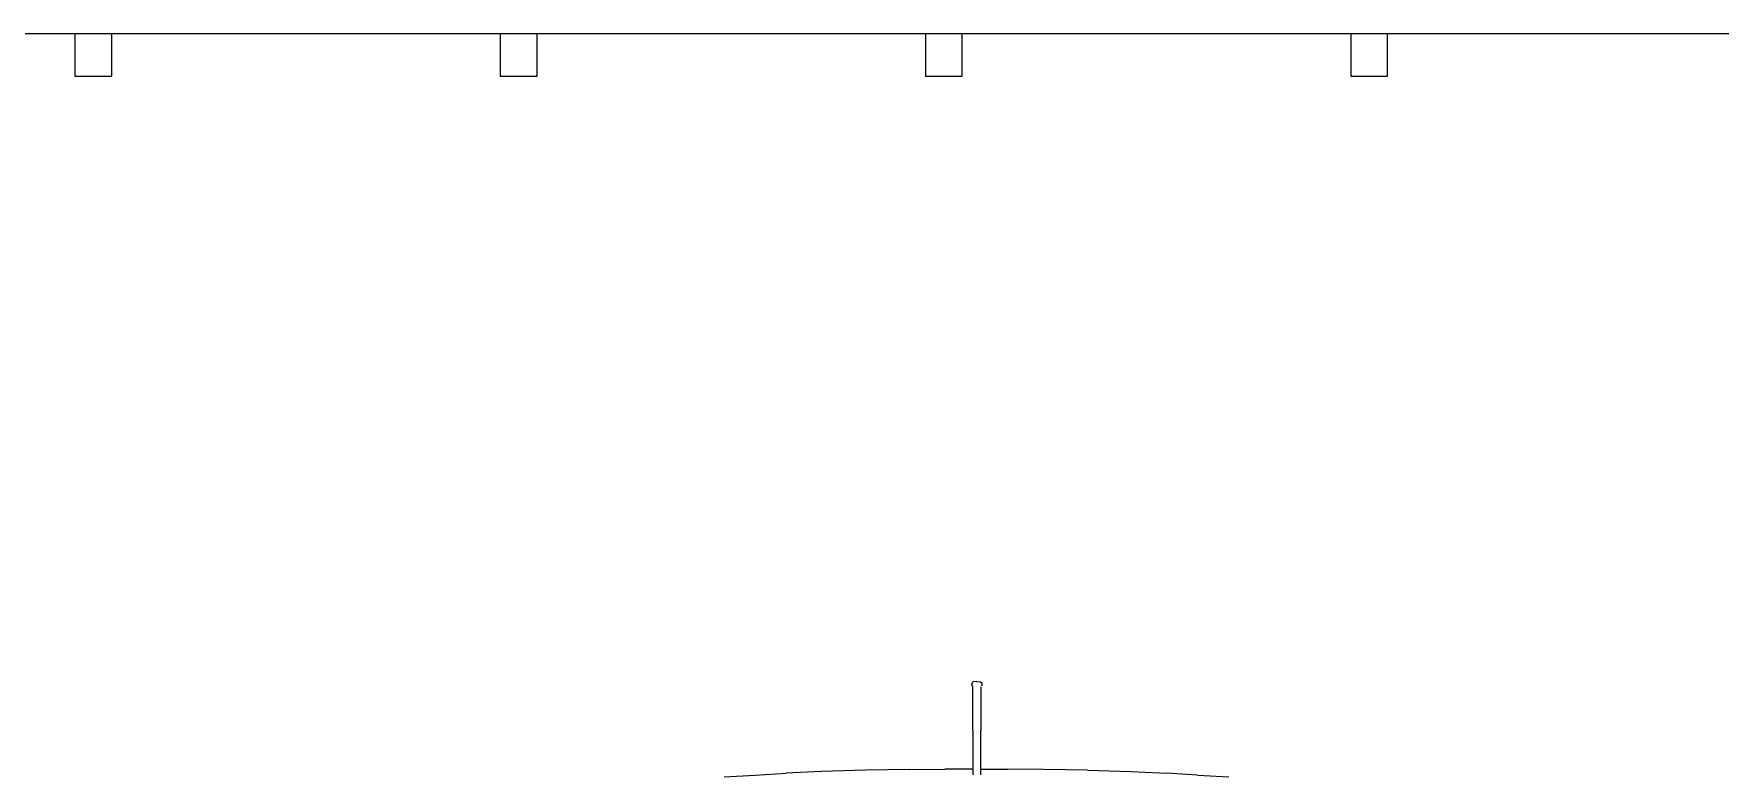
# Model space of a CAD drawing. Header units: millimetres. Extents: x -50912 to 58751, y -45352 to 5553.
# Drawn here: x 9921 to 12213, y 1657 to 2664 of the extents above; entities that cross this region are included whole.
import ezdxf

# ---------------------------------------------------------------- set-up
doc = ezdxf.new("R2010")
doc.units = ezdxf.units.MM
for name, color, linetype, lineweight in [('A-GENM', 13, 'Continuous', 9), ('A-GLAZ-CWMG', 51, 'Continuous', 9), ('A-ROOF-OTLN', 132, 'Continuous', 9), ('G-IMPT', 8, 'Continuous', 9)]:
    doc.layers.add(name, color=color, linetype=linetype, lineweight=lineweight)

# ---------------------------------------------------------------- blocks, each defined once
blk = doc.blocks.new('CRT_Fiat Punto - Punto_dwg-985961-FACHADA FRONTAL GARAGEM')
at = {"layer": 'G-IMPT'}
for p, q in [((43798.3, 1781.1), (43798.7, 1782.1)), ((43798.3, 1781.1), (43798.4, 1779.5)), ((43798.8, 1778.1), (43798.4, 1779.5)), ((43800.4, 1783.4), (43798.7, 1782.1)), ((43799.8, 1777), (43798.8, 1778.1)), ((43799.9, 1761.9), (43799.8, 1777)), ((43805.3, 1783.8), (43800.4, 1783.4)), ((43805.3, 1783.8), (43810.3, 1783.4)), ((43810.3, 1783.4), (43811.9, 1782.1)), ((43810.7, 1776.9), (43810.7, 1761.9)), ((43811.8, 1778.1), (43812.3, 1779.5)), ((43812.3, 1781.1), (43811.9, 1782.1)), ((43812.3, 1779.5), (43812.3, 1781.1)), ((43799.9, 1717.1), (43799.9, 1761.9)), ((43810.7, 1761.9), (43810.7, 1717.1)), ((43799.9, 1717.1), (43799.9, 1672.3)), ((43810.7, 1672.3), (43810.7, 1717.1)), ((43461.7, 1654.4), (43504, 1656.9)), ((43504, 1656.9), (43546.2, 1659.5)), ((43594.3, 1661.7), (43546.2, 1659.5)), ((43653.8, 1663.5), (43594.3, 1661.7)), ((43713.5, 1664.6), (43653.8, 1663.5)), ((43713.5, 1664.6), (43761.9, 1665)), ((43799.9, 1665), (43761.9, 1665)), ((43799.9, 1672.3), (43799.9, 1657.2)), ((43810.7, 1657.2), (43810.7, 1672.3)), ((43810.7, 1665), (43847.3, 1665)), ((43895.7, 1664.6), (43847.3, 1665)), ((43955.4, 1663.5), (43895.7, 1664.6)), ((43955.4, 1663.5), (44015, 1661.7)), ((44015, 1661.7), (44063, 1659.5)), ((44105.3, 1656.9), (44063, 1659.5)), ((44105.3, 1656.9), (44147.5, 1654.4))]:
    blk.add_line(p, q, dxfattribs=at)
blk = doc.blocks.new('CRT_Fiat Punto - Fiat punto 2-985965-FACHADA FRONTAL GARAGEM')
blk.add_blockref('CRT_Fiat Punto - Punto_dwg-985961-FACHADA FRONTAL GARAGEM', (0, 0))
blk = doc.blocks.new('Rectangular Mullion - Caibro-3868449-FACHADA FRONTAL GARAGEM')
at = {"layer": 'A-GLAZ-CWMG'}
for p, q in [((36222.5, 2663.5), (36222.5, 2606)), ((36272.5, 2663.5), (36222.5, 2663.5)), ((36272.5, 2606), (36272.5, 2663.5)), ((36222.5, 2606), (36272.5, 2606))]:
    blk.add_line(p, q, dxfattribs=at)

msp = doc.modelspace()

# ---------------------------------------------------------------- linework, layer by layer
at = {"layer": 'A-ROOF-OTLN'}
msp.add_line((16961.835, 2663.61), (3041.835, 2663.61), dxfattribs=at)

# ---------------------------------------------------------------- block references
at = {"layer": 'A-GENM', "color": 7}
msp.add_blockref('CRT_Fiat Punto - Fiat punto 2-985965-FACHADA FRONTAL GARAGEM', (-32602.785, 0), dxfattribs=at)
at = {"layer": 'A-GLAZ-CWMG'}
for p in [(-26245.701, 0), (-25667.785, 0), (-25089.868, 0), (-24511.951, 0)]:
    msp.add_blockref('Rectangular Mullion - Caibro-3868449-FACHADA FRONTAL GARAGEM', p, dxfattribs=at)

doc.saveas('drawing.dxf')
